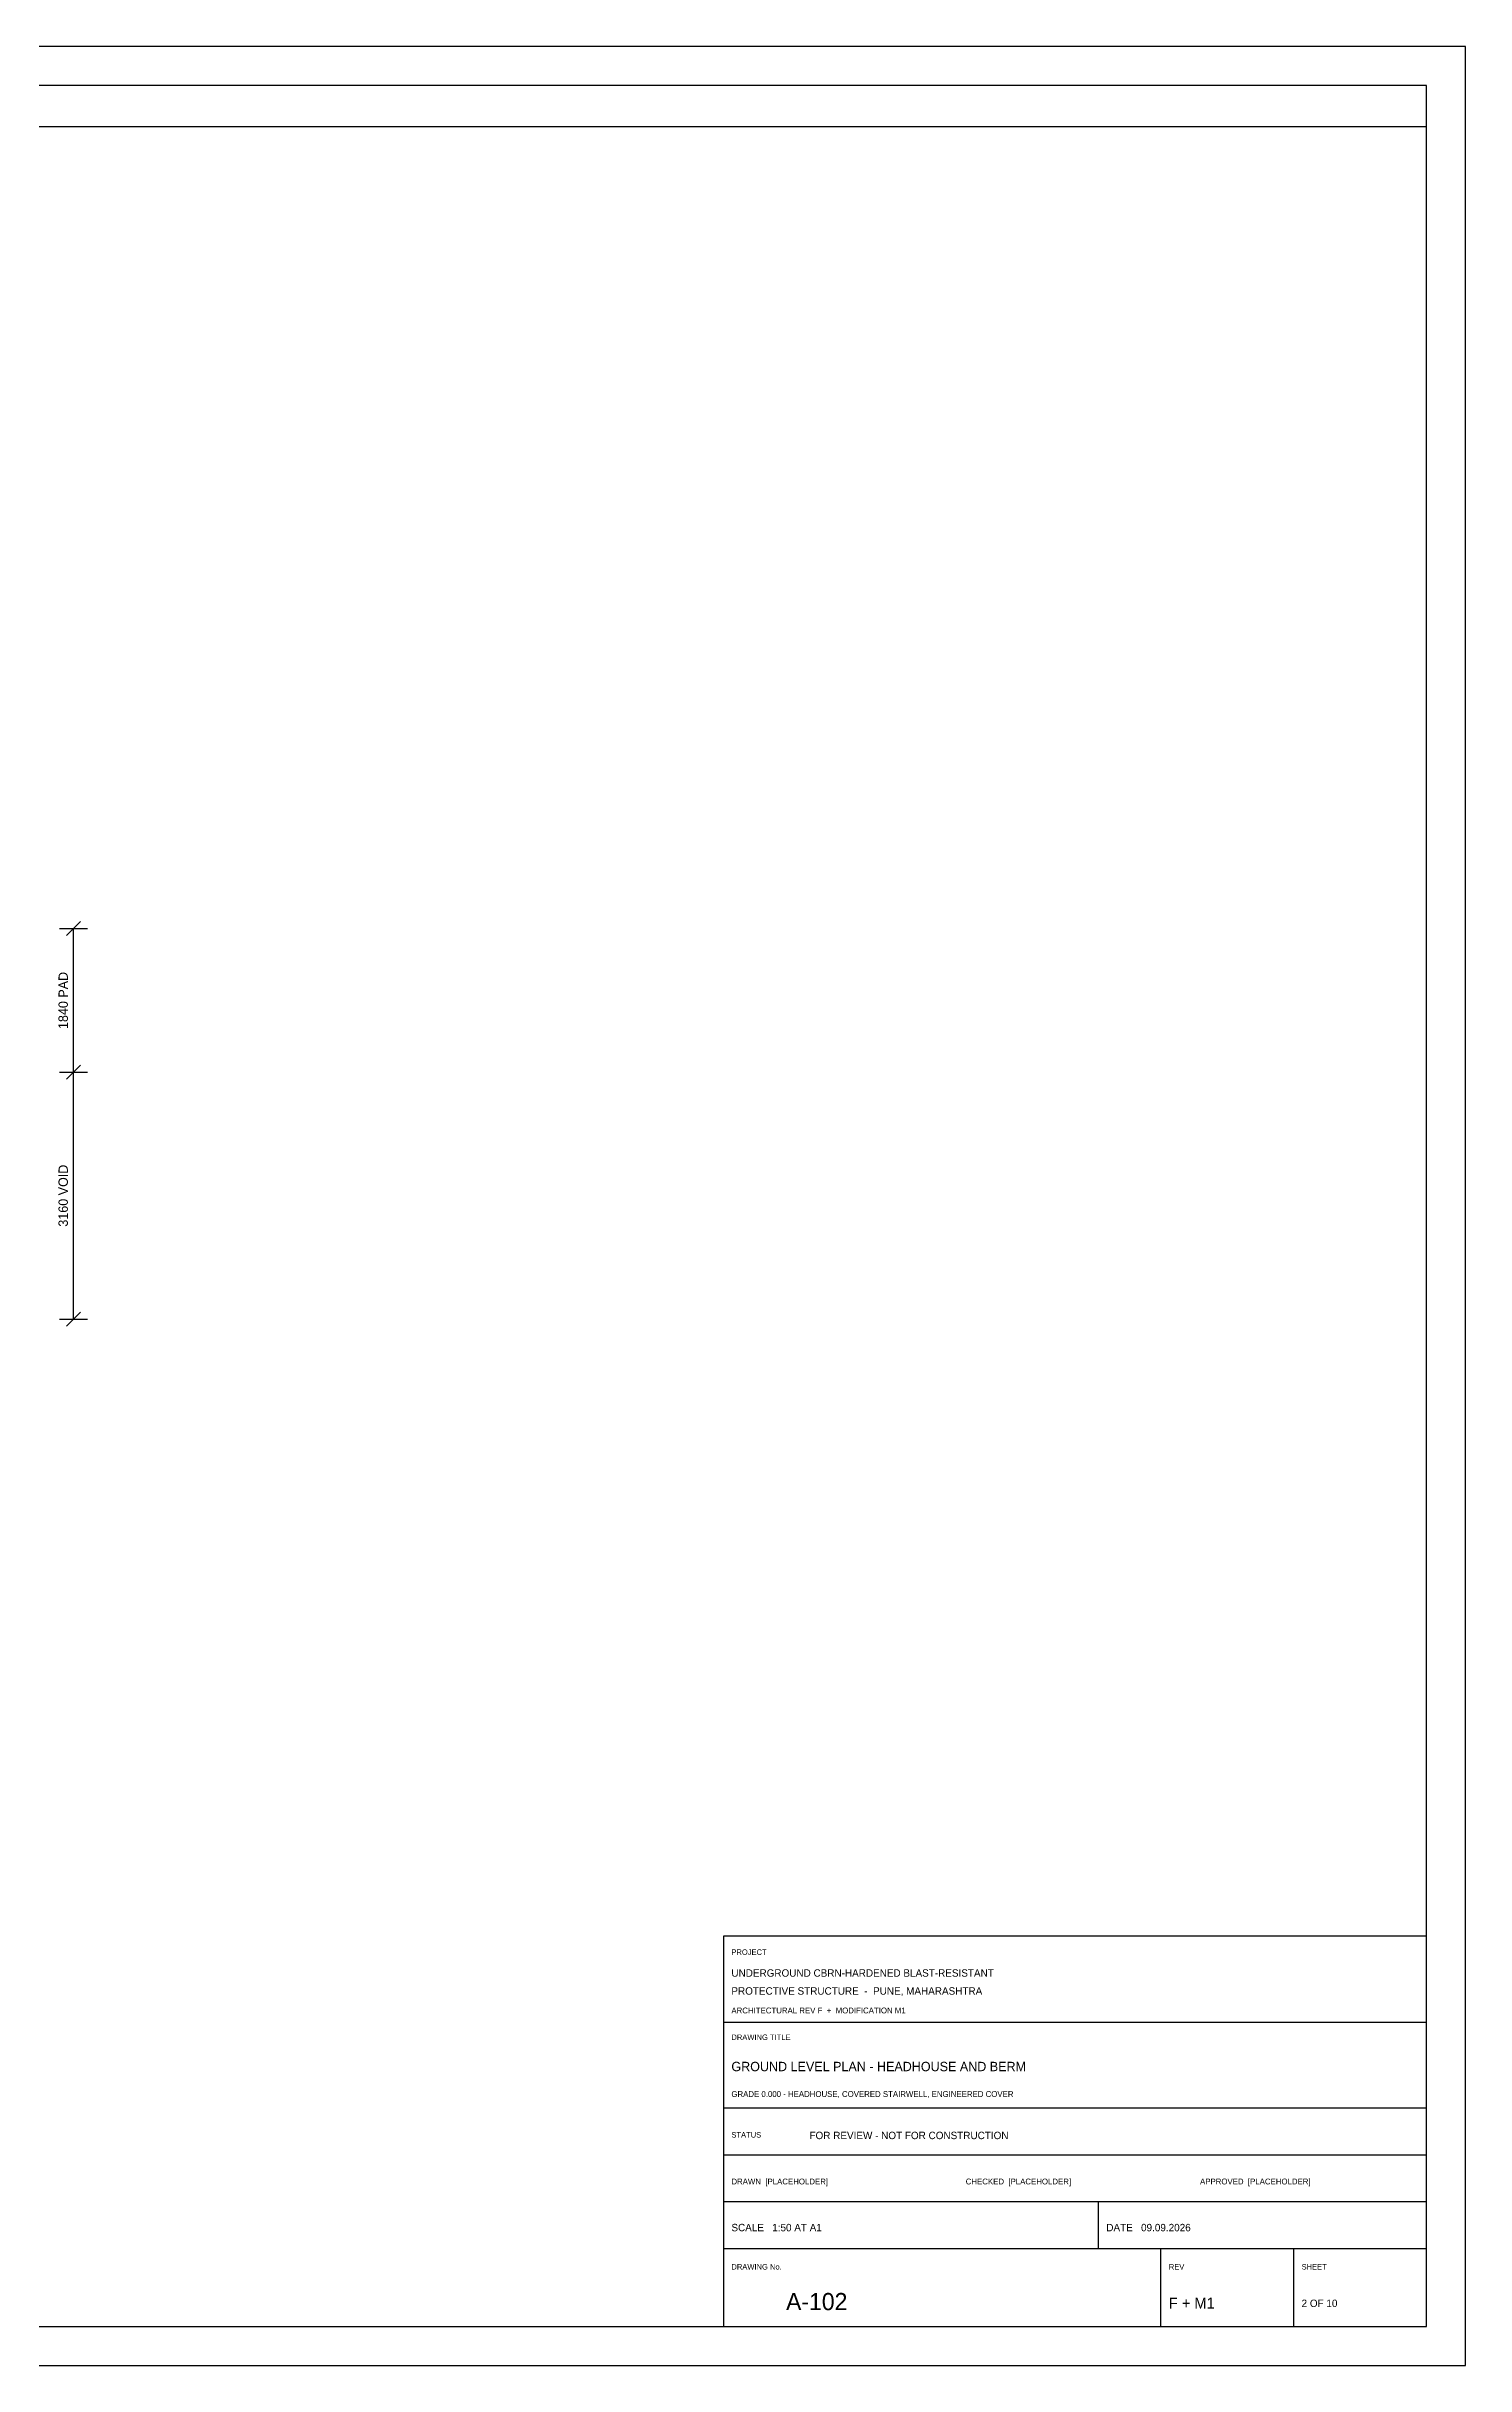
# Model space of a CAD drawing. Extents: x -1527 to 40523, y -18659 to 11041.
# Drawn here: x 22353 to 40523, y -18659 to 11041 of the extents above; entities that cross this region are included whole.
import ezdxf
from ezdxf.enums import TextEntityAlignment as Align

# ---------------------------------------------------------------- set-up
doc = ezdxf.new("R2010")
doc.units = 0
doc.header["$LTSCALE"] = 25
for name, color, linetype in [('DIM', 4, 'CONTINUOUS'), ('SHEET-BORDER', 7, 'Continuous'), ('SHEET-TEXT', 7, 'Continuous'), ('SHEET-TITLEBLOCK', 7, 'Continuous')]:
    doc.layers.add(name, color=color, linetype=linetype)

msp = doc.modelspace()

# ---------------------------------------------------------------- linework, layer by layer
at = {"layer": 'DIM'}
for p, q in [((22520, -257), (22880, -257)), ((22610, -347), (22790, -167)), ((22700, -2097), (22700, -257)), ((22610, -2187), (22790, -2007)), ((22610, -2187), (22790, -2007)), ((22520, -2097), (22880, -2097)), ((22520, -2097), (22880, -2097)), ((22700, -5257), (22700, -2097)), ((22520, -5257), (22880, -5257)), ((22610, -5347), (22790, -5167))]:
    msp.add_line(p, q, dxfattribs=at)
at = {"layer": 'SHEET-BORDER'}
for p, q in [((40523, 11041), (-1527, 11041)), ((40523, -18659), (40523, 11041)), ((40023, 10541), (-1027, 10541)), ((40023, -18159), (40023, 10541)), ((-1027, 10016), (40023, 10016)), ((-1027, -18159), (40023, -18159)), ((-1527, -18659), (40523, -18659))]:
    msp.add_line(p, q, dxfattribs=at)
at = {"layer": 'SHEET-TITLEBLOCK'}
for p, q in [((40023, -13159), (31023, -13159)), ((31023, -13159), (31023, -18159)), ((40023, -18159), (40023, -13159)), ((31023, -14259), (40023, -14259)), ((31023, -15359), (40023, -15359)), ((31023, -15959), (40023, -15959)), ((31023, -16559), (40023, -16559)), ((35823, -17159), (35823, -16559)), ((31023, -17159), (40023, -17159)), ((36623, -18159), (36623, -17159)), ((38323, -18159), (38323, -17159)), ((31023, -18159), (40023, -18159))]:
    msp.add_line(p, q, dxfattribs=at)

# ---------------------------------------------------------------- texts
at = {"layer": 'DIM'}
for s, p in [('1840 PAD', (22628, -1177)), ('3160 VOID', (22628, -3677))]:
    msp.add_text(s, height=120, rotation=90, dxfattribs=at).set_placement(p, align=Align.CENTER)
at = {"layer": 'SHEET-TEXT'}
for s, height, p in [('PROJECT', 70, (31123, -13399)), ('UNDERGROUND CBRN-HARDENED BLAST-RESISTANT', 95, (31123, -13679)), ('PROTECTIVE STRUCTURE  -  PUNE, MAHARASHTRA', 95, (31123, -13909)), ('ARCHITECTURAL REV F  +  MODIFICATION M1', 75, (31123, -14149)), ('DRAWING TITLE', 70, (31123, -14489)), ('GROUND LEVEL PLAN - HEADHOUSE AND BERM', 120, (31123, -14889)), ('GRADE 0.000 - HEADHOUSE, COVERED STAIRWELL, ENGINEERED COVER', 75, (31123, -15219)), ('STATUS', 70, (31123, -15739)), ('FOR REVIEW - NOT FOR CONSTRUCTION', 95, (32123, -15759)), ('DRAWN  [PLACEHOLDER]', 75, (31123, -16339)), ('CHECKED  [PLACEHOLDER]', 75, (34123, -16339)), ('APPROVED  [PLACEHOLDER]', 75, (37123, -16339)), ('SCALE   1:50 AT A1', 95, (31123, -16939)), ('DATE   09.09.2026', 95, (35923, -16939)), ('DRAWING No.', 70, (31123, -17429)), ('REV', 70, (36723, -17429)), ('SHEET', 70, (38423, -17429)), ('A-102', 220, (31823, -17949)), ('F + M1', 140, (36723, -17929)), ('2 OF 10', 95, (38423, -17909))]:
    msp.add_text(s, height=height, dxfattribs=at).set_placement(p)

doc.saveas('drawing.dxf')
